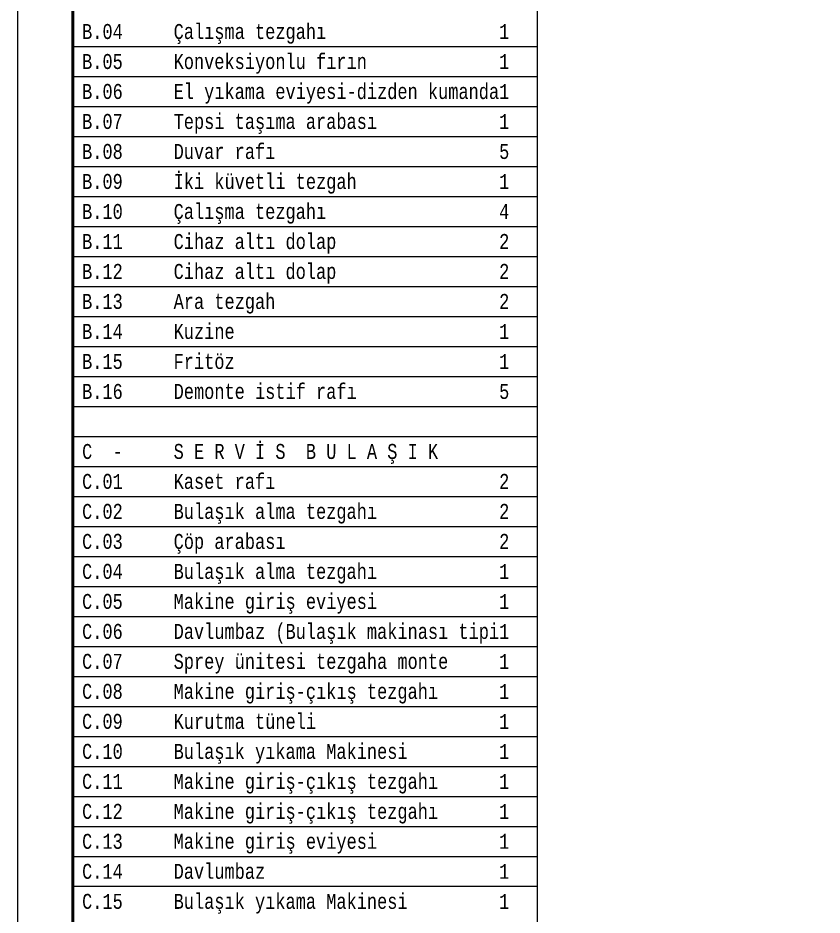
# Model space of a CAD drawing. Header units: millimetres. Extents: x 1443065 to 1517367, y 3763150 to 3779068.
# Drawn here: x 1443065 to 1444514, y 3769796 to 3771414 of the extents above; entities that cross this region are included whole.
import ezdxf

# ---------------------------------------------------------------- set-up
doc = ezdxf.new("R2010")
doc.units = ezdxf.units.MM
for name, color, linetype in [('BL-B', 5, 'Continuous'), ('BL-C', 140, 'Continuous'), ('BL-Z', 117, 'Continuous'), ('m-YAZ_pafta', 7, 'Continuous')]:
    doc.layers.add(name, color=color, linetype=linetype)
doc.styles.add('antet', font='monos.ttf', dxfattribs={"width": 0.8})

msp = doc.modelspace()

# ---------------------------------------------------------------- linework, layer by layer
at = {"layer": 'BL-B'}
for points in [[(1443161.9, 3771362.3), (1444000.2, 3771362.3)], [(1443161.9, 3771308.2), (1444000.2, 3771308.2)], [(1443161.9, 3771254.1), (1444000.2, 3771254.1)], [(1443161.9, 3771200), (1444000.2, 3771200)], [(1443161.9, 3771146), (1444000.2, 3771146)], [(1443161.9, 3771091.9), (1444000.2, 3771091.9)], [(1443161.9, 3771037.8), (1444000.2, 3771037.8)], [(1443161.9, 3770983.7), (1444000.2, 3770983.7)], [(1443161.9, 3770929.6), (1444000.2, 3770929.6)], [(1443161.9, 3770875.5), (1444000.2, 3770875.5)], [(1443161.9, 3770821.5), (1444000.2, 3770821.5)], [(1443161.9, 3770767.4), (1444000.2, 3770767.4)], [(1443161.9, 3770713.3), (1444000.2, 3770713.3)], [(1443161.9, 3770659.2), (1444000.2, 3770659.2)]]:
    msp.add_lwpolyline(points, dxfattribs=at)
at = {"layer": 'BL-C'}
for points in [[(1443161.9, 3770605.1), (1444000.2, 3770605.1)], [(1443161.9, 3770551), (1444000.2, 3770551)], [(1443161.9, 3770497), (1444000.2, 3770497)], [(1443161.9, 3770442.9), (1444000.2, 3770442.9)], [(1443161.9, 3770388.8), (1444000.2, 3770388.8)], [(1443161.9, 3770334.7), (1444000.2, 3770334.7)], [(1443161.9, 3770280.6), (1444000.2, 3770280.6)], [(1443161.9, 3770226.5), (1444000.2, 3770226.5)], [(1443161.9, 3770172.5), (1444000.2, 3770172.5)], [(1443161.9, 3770118.4), (1444000.2, 3770118.4)], [(1443161.9, 3770064.3), (1444000.2, 3770064.3)], [(1443161.9, 3770010.2), (1444000.2, 3770010.2)], [(1443161.9, 3769956.1), (1444000.2, 3769956.1)], [(1443161.9, 3769902), (1444000.2, 3769902)], [(1443161.9, 3769848), (1444000.2, 3769848)]]:
    msp.add_lwpolyline(points, dxfattribs=at)
at = {"layer": 'BL-Z'}
for p, q in [((1443164.6, 3773049.7), (1443164.6, 3763260.5)), ((1443161.9, 3773038.9), (1443161.9, 3763249.7)), ((1444000.2, 3773038.9), (1444000.2, 3763249.7))]:
    msp.add_line(p, q, dxfattribs=at)
at = {"layer": 'm-YAZ_pafta'}
for points in [[(1443064.6, 3773149.7), (1456820.5, 3773149.7), (1456820.5, 3763149.7), (1443064.6, 3763149.7)], [(1443164.6, 3773049.7), (1456720.5, 3773049.7), (1456720.5, 3763249.7), (1443164.6, 3763249.7)]]:
    msp.add_lwpolyline(points, close=True, dxfattribs=at)

# ---------------------------------------------------------------- texts
at = {"layer": 'BL-B', "style": 'antet', "width": 0.8}
for s, p in [(' B.04     Çalışma tezgahı                 1', (1443161.9, 3771375.8)), (' B.05     Konveksiyonlu fırın             1', (1443161.9, 3771321.7)), (' B.06     El yıkama eviyesi-dizden kumanda1', (1443161.9, 3771267.7)), (' B.07     Tepsi taşıma arabası            1', (1443161.9, 3771213.6)), (' B.08     Duvar rafı                      5', (1443161.9, 3771159.5)), (' B.09     İki küvetli tezgah              1', (1443161.9, 3771105.4)), (' B.10     Çalışma tezgahı                 4', (1443161.9, 3771051.3)), (' B.11     Cihaz altı dolap                2', (1443161.9, 3770997.2)), (' B.12     Cihaz altı dolap                2', (1443161.9, 3770943.2)), (' B.13     Ara tezgah                      2', (1443161.9, 3770889.1)), (' B.14     Kuzine                          1', (1443161.9, 3770835)), (' B.15     Fritöz                          1', (1443161.9, 3770780.9)), (' B.16     Demonte istif rafı              5', (1443161.9, 3770726.8))]:
    msp.add_text(s, height=27.042, dxfattribs=at).set_placement(p)
at = {"layer": 'BL-C', "style": 'antet', "width": 0.8}
for s, p in [(' C  -     S E R V İ S  B U L A Ş I K', (1443161.9, 3770618.6)), (' C.01     Kaset rafı                      2', (1443161.9, 3770564.6)), (' C.02     Bulaşık alma tezgahı            2', (1443161.9, 3770510.5)), (' C.03     Çöp arabası                     2', (1443161.9, 3770456.4)), (' C.04     Bulaşık alma tezgahı            1', (1443161.9, 3770402.3)), (' C.05     Makine giriş eviyesi            1', (1443161.9, 3770348.2)), (' C.06     Davlumbaz (Bulaşık makinası tipi1', (1443161.9, 3770294.1)), (' C.07     Sprey ünitesi tezgaha monte     1', (1443161.9, 3770240.1)), (' C.08     Makine giriş-çıkış tezgahı      1', (1443161.9, 3770186)), (' C.09     Kurutma tüneli                  1', (1443161.9, 3770131.9)), (' C.10     Bulaşık yıkama Makinesi         1', (1443161.9, 3770077.8)), (' C.11     Makine giriş-çıkış tezgahı      1', (1443161.9, 3770023.7)), (' C.12     Makine giriş-çıkış tezgahı      1', (1443161.9, 3769969.6)), (' C.13     Makine giriş eviyesi            1', (1443161.9, 3769915.6)), (' C.14     Davlumbaz                       1', (1443161.9, 3769861.5)), (' C.15     Bulaşık yıkama Makinesi         1', (1443161.9, 3769807.4))]:
    msp.add_text(s, height=27.042, dxfattribs=at).set_placement(p)

doc.saveas('drawing.dxf')
